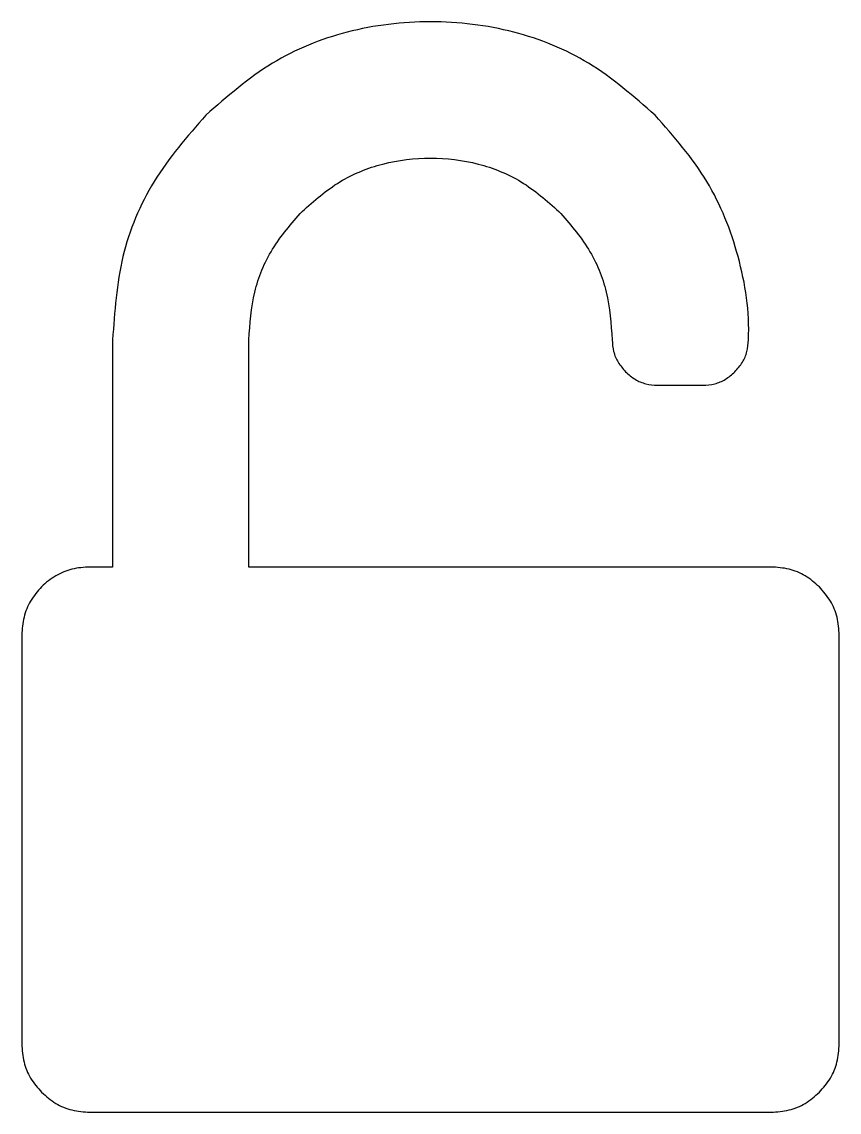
# Model space of a CAD drawing. Extents: x 15 to 102, y 0 to 116.
import ezdxf

# ---------------------------------------------------------------- set-up
doc = ezdxf.new("R2010")
doc.units = 0
doc.layers.get('0').update_dxf_attribs({"linetype": 'CONTINUOUS'})

msp = doc.modelspace()

# ---------------------------------------------------------------- linework, layer by layer
at = {"color": 7}
for p, q in [((24.172598, 82.186727), (24.172598, 58.014394)), ((38.675733, 58.014129), (38.675733, 82.186463)), ((82.186198, 77.35226), (87.023046, 77.35226)), ((24.172598, 58.014394), (21.755629, 58.014394)), ((94.2721, 58.014129), (38.675733, 58.014129)), ((99.409515, 55.899579), (99.409515, 55.899579)), ((14.503929, 50.763223), (14.503929, 7.251965)), ((101.524594, 7.251965), (101.524594, 50.762958)), ((21.755629, 0.000265), (94.2721, 0.000265))]:
    msp.add_line(p, q, dxfattribs=at)
for points, knots in [([(81.923731, 106.094742), (79.662368, 108.07824), (75.225404, 111.970013), (66.866719, 115.333154), (58.014804, 116.382247), (49.162884, 115.333216), (40.804116, 111.970034), (36.367026, 108.07843), (34.105585, 106.095006)], [0, 0, 0, 0, 8.970372, 17.60054, 26.536416, 35.47266, 44.102766, 53.073177, 53.073177, 53.073177, 53.073177]), ([(34.105585, 106.095006), (32.130224, 103.833845), (28.254318, 99.397164), (24.777286, 91.038769), (24.376493, 85.171558), (24.172598, 82.186727)], [0, 0, 0, 0, 8.96943, 17.599144, 26.535588, 26.535588, 26.535588, 26.535588]), ([(90.422413, 78.78789), (90.707075, 79.112709), (91.263075, 79.747144), (91.764319, 80.933564), (92.083316, 84.75067), (91.089886, 91.038187), (87.816253, 99.396582), (83.913039, 103.833452), (81.923731, 106.094742)], [0, 0, 0, 0, 1.290156, 2.51992, 3.780322, 12.716597, 21.346144, 30.315665, 30.315665, 30.315665, 30.315665]), ([(44.341785, 95.8596), (45.632897, 96.990882), (48.168268, 99.212395), (52.949071, 101.128896), (58.014853, 101.726053), (63.080535, 101.128917), (67.861139, 99.212705), (70.395964, 96.990953), (71.686738, 95.8596)], [0, 0, 0, 0, 5.119086, 10.05241, 15.169398, 20.286154, 25.219302, 30.337726, 30.337726, 30.337726, 30.337726]), ([(38.675733, 82.186463), (38.791858, 83.895632), (39.019933, 87.25255), (41.001591, 92.033451), (43.214746, 94.568591), (44.341785, 95.8596)], [0, 0, 0, 0, 5.117291, 10.050689, 15.169975, 15.169975, 15.169975, 15.169975]), ([(71.686738, 95.8596), (72.813703, 94.568586), (75.026695, 92.033456), (77.01048, 87.252398), (77.261134, 83.474899), (77.441664, 80.933657), (77.946322, 79.746802), (78.502348, 79.112648), (78.787096, 78.78789)], [0, 0, 0, 0, 5.119447, 10.052925, 15.170101, 16.43045, 17.660055, 18.950719, 18.950719, 18.950719, 18.950719]), ([(78.787096, 78.78789), (79.112189, 78.502865), (79.746784, 77.946486), (80.933726, 77.440988), (81.765413, 77.38207), (82.186198, 77.35226)], [0, 0, 0, 0, 1.29201, 2.522055, 3.781688, 3.781688, 3.781688, 3.781688]), ([(87.023046, 77.35226), (87.443974, 77.382052), (88.275792, 77.440925), (89.462826, 77.946475), (90.097357, 78.502864), (90.422413, 78.78789)], [0, 0, 0, 0, 1.260051, 2.490051, 3.781976, 3.781976, 3.781976, 3.781976]), ([(21.755629, 58.014394), (21.110608, 57.972361), (19.845979, 57.889952), (18.066869, 57.134507), (16.565142, 55.953853), (15.383334, 54.452831), (14.628181, 52.67331), (14.545901, 51.408449), (14.503929, 50.763223)], [0, 0, 0, 0, 1.927723, 3.779492, 5.693203, 7.606755, 9.458619, 11.386964, 11.386964, 11.386964, 11.386964]), ([(99.409515, 55.899579), (98.926355, 56.320604), (97.975816, 57.148903), (96.178668, 57.886536), (94.916186, 57.971025), (94.2721, 58.014129)], [0, 0, 0, 0, 1.914121, 3.765729, 5.694254, 5.694254, 5.694254, 5.694254]), ([(101.524594, 50.762958), (101.481681, 51.406857), (101.397555, 52.669158), (100.65914, 54.465909), (99.830673, 55.416392), (99.409515, 55.899579)], [0, 0, 0, 0, 1.927865, 3.779393, 5.693884, 5.693884, 5.693884, 5.693884]), ([(14.503929, 7.251965), (14.54711, 6.607813), (14.631751, 5.345165), (15.369716, 3.548091), (16.198041, 2.597602), (16.619008, 2.11455)], [0, 0, 0, 0, 1.928732, 3.780645, 5.694427, 5.694427, 5.694427, 5.694427]), ([(99.409515, 2.11455), (99.830273, 2.597637), (100.658269, 3.548286), (101.396563, 5.345109), (101.481343, 6.607801), (101.524594, 7.251965)], [0, 0, 0, 0, 1.913493, 3.765496, 5.694256, 5.694256, 5.694256, 5.694256]), ([(16.619008, 2.11455), (17.102228, 1.693854), (18.053024, 0.86608), (19.849579, 0.128234), (21.111819, 0.043489), (21.755629, 0.000265)], [0, 0, 0, 0, 1.913669, 3.76539, 5.693104, 5.693104, 5.693104, 5.693104]), ([(94.2721, 0.000265), (94.916305, 0.04347), (96.179037, 0.128158), (97.976067, 0.865805), (98.92656, 1.693825), (99.409515, 2.11455)], [0, 0, 0, 0, 1.92891, 3.780931, 5.694019, 5.694019, 5.694019, 5.694019])]:
    msp.add_open_spline(points, degree=3, knots=knots, dxfattribs=at)

doc.saveas('drawing.dxf')
